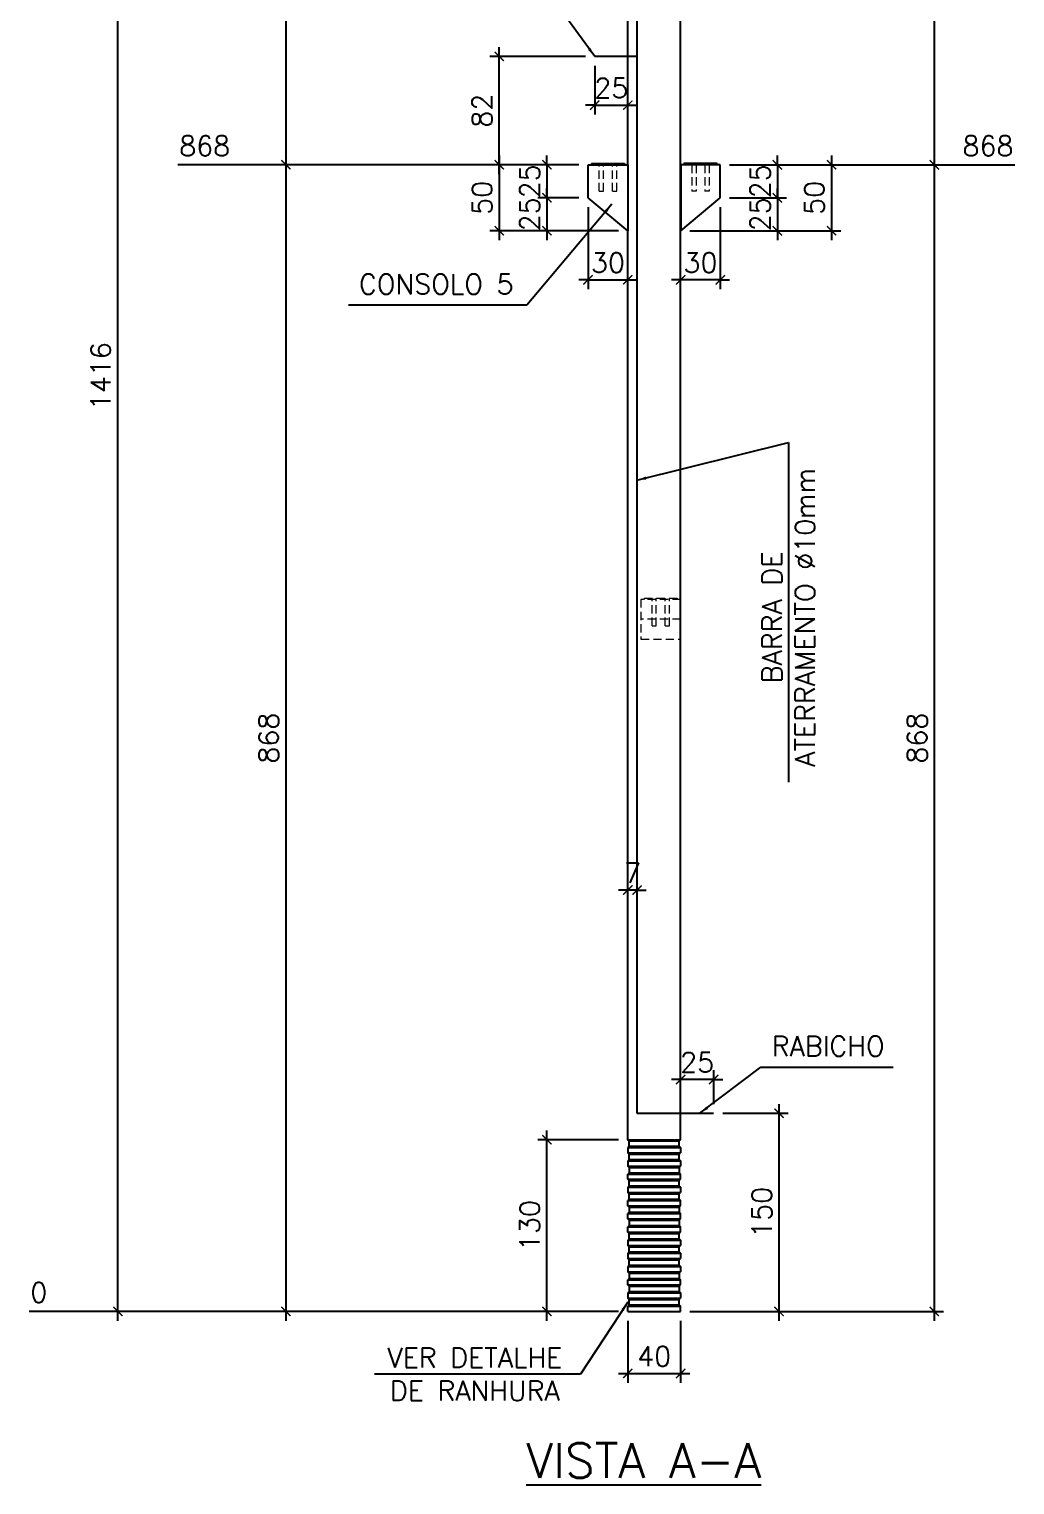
# Model space of a CAD drawing. Header units: centimetres. Extents: x 1658 to 19651, y 8082 to 11444.
# Drawn here: x 2498 to 3244, y 9268 to 10370 of the extents above; entities that cross this region are included whole.
import ezdxf

# ---------------------------------------------------------------- set-up
doc = ezdxf.new("R2010")
doc.units = ezdxf.units.CM
doc.header["$LTSCALE"] = 50
doc.header["$MEASUREMENT"] = 0
doc.header["$PDMODE"] = 67
doc.linetypes.add('DASHED', pattern=[0.75, 0.5, -0.25])
doc.linetypes.add('HIDDEN', pattern=[0.375, 0.25, -0.125])
doc.layers.add('10 TRACEJADO', color=1, linetype='DASHED', lineweight=13)
for name, color, linetype in [('COTAS-PRECON', 1, 'Continuous'), ('LINHA-01-PRECON', 1, 'Continuous'), ('LINHA-03-PRECON', 3, 'Continuous'), ('LINHA-04-PRECON', 4, 'Continuous')]:
    doc.layers.add(name, color=color, linetype=linetype)
doc.styles.get("Standard").update_dxf_attribs({"font": 'romans.shx'})
doc.dimstyles.new('ESC75-75', dxfattribs={"dimscale": 0, "dimtxt": 15, "dimasz": 7, "dimexe": 7, "dimexo": 7, "dimgap": 5.5, "dimtad": 1, "dimdec": 1, "dimdsep": 46, "dimtxsty": 'Standard', "dimblk": 'ARCHTICK', "dimcen": 0.1, "dimdle": 7, "dimclrd": 256, "dimclre": 256, "dimclrt": 2, "dimadec": 0, "dimazin": 0, "dimtfac": 1, "dimtdec": 1, "dimtix": 1, "dimtmove": 2, "dimatfit": 3, "dimfxl": 1, "dimarcsym": 0})

# ---------------------------------------------------------------- blocks, each defined once
blk = doc.blocks.new('_ArchTick')
at = {"color": 0, "linetype": 'ByBlock', "const_width": 0.15}
blk.add_lwpolyline([(-0.5, -0.5), (0.5, 0.5)], dxfattribs=at)
blk = doc.blocks.new('*D36')
at = {"layer": 'COTAS-PRECON', "lineweight": -2, "transparency": 16777216}
for p, q in [((2889.5, 9392.4), (2889.5, 9536.4)), ((2943.7, 9529.4), (2882.5, 9529.4)), ((2943.7, 9399.4), (2882.5, 9399.4))]:
    blk.add_line(p, q, dxfattribs=at)
at = {"layer": 'Defpoints', "color": 0, "transparency": 16777216}
for p in [(2889.5, 9529.4), (2950.7, 9529.4), (2950.7, 9399.4)]:
    blk.add_point(p, dxfattribs=at)
at = {"layer": 'COTAS-PRECON', "lineweight": -2, "transparency": 16777216, "xscale": 7, "yscale": 7, "zscale": 7}
for p, rotation in [((2889.5, 9529.4), 90), ((2889.5, 9399.4), 270)]:
    blk.add_blockref('_ArchTick', p, dxfattribs=dict(at, rotation=rotation))
at = {"layer": 'COTAS-PRECON', "color": 2, "transparency": 16777216, "insert": (2876.5, 9464.4), "char_height": 15, "attachment_point": 5, "rotation": 90}
blk.add_mtext('130', dxfattribs=at)
blk = doc.blocks.new('*D37')
at = {"layer": 'COTAS-PRECON', "lineweight": -2, "transparency": 16777216}
for p, q in [((2950.7, 9392.4), (2950.7, 9345.4)), ((2990.7, 9392.4), (2990.7, 9345.4)), ((2943.7, 9352.4), (2997.7, 9352.4))]:
    blk.add_line(p, q, dxfattribs=at)
at = {"layer": 'Defpoints', "color": 0, "transparency": 16777216}
for p in [(2950.7, 9399.4, 0), (2990.7, 9399.4, 0), (2990.7, 9352.4)]:
    blk.add_point(p, dxfattribs=at)
at = {"layer": 'COTAS-PRECON', "lineweight": -2, "transparency": 16777216, "xscale": 7, "yscale": 7, "zscale": 7, "rotation": 180}
blk.add_blockref('_ArchTick', (2950.7, 9352.4), dxfattribs=at)
at = {"layer": 'COTAS-PRECON', "lineweight": -2, "transparency": 16777216, "xscale": 7, "yscale": 7, "zscale": 7}
blk.add_blockref('_ArchTick', (2990.7, 9352.4), dxfattribs=at)
at = {"layer": 'COTAS-PRECON', "color": 2, "transparency": 16777216, "insert": (2970.7, 9365.4), "char_height": 15, "attachment_point": 5}
blk.add_mtext('40', dxfattribs=at)
blk = doc.blocks.new('*D56')
at = {"layer": 'Defpoints', "color": 0, "transparency": 16777216}
for p in [(2917.2, 10730.4), (2691.9, 10267.4), (2920.6, 10267.4)]:
    blk.add_point(p, dxfattribs=at)
at = {"layer": 'LINHA-01-PRECON', "lineweight": -2, "transparency": 16777216}
for p, q in [((2691.9, 10737.4), (2691.9, 10260.4)), ((2910.2, 10730.4), (2684.9, 10730.4)), ((2913.6, 10267.4), (2684.9, 10267.4))]:
    blk.add_line(p, q, dxfattribs=at)
at = {"layer": 'LINHA-01-PRECON', "lineweight": -2, "transparency": 16777216, "xscale": 7, "yscale": 7, "zscale": 7}
for p, rotation in [((2691.9, 10730.4), 90), ((2691.9, 10267.4), 270)]:
    blk.add_blockref('_ArchTick', p, dxfattribs=dict(at, rotation=rotation))
at = {"layer": 'LINHA-01-PRECON', "color": 2, "transparency": 16777216, "insert": (2678.9, 10498.9), "char_height": 15, "attachment_point": 5, "rotation": 90}
blk.add_mtext('463', dxfattribs=at)
blk = doc.blocks.new('*D57')
at = {"layer": 'Defpoints', "color": 0, "transparency": 16777216}
for p in [(2920.6, 10267.4), (2691.9, 9399.4), (2950.7, 9399.4)]:
    blk.add_point(p, dxfattribs=at)
at = {"layer": 'LINHA-01-PRECON', "lineweight": -2, "transparency": 16777216}
for p, q in [((2691.9, 10274.4), (2691.9, 9392.4)), ((2913.6, 10267.4), (2684.9, 10267.4)), ((2943.7, 9399.4), (2684.9, 9399.4))]:
    blk.add_line(p, q, dxfattribs=at)
at = {"layer": 'LINHA-01-PRECON', "lineweight": -2, "transparency": 16777216, "xscale": 7, "yscale": 7, "zscale": 7}
for p, rotation in [((2691.9, 10267.4), 90), ((2691.9, 9399.4), 270)]:
    blk.add_blockref('_ArchTick', p, dxfattribs=dict(at, rotation=rotation))
at = {"layer": 'LINHA-01-PRECON', "color": 2, "transparency": 16777216, "insert": (2678.9, 9833.4), "char_height": 15, "attachment_point": 5, "rotation": 90}
blk.add_mtext('868', dxfattribs=at)
blk = doc.blocks.new('*D63')
at = {"layer": 'Defpoints', "color": 0, "transparency": 16777216}
for p in [(2920.6, 10267.4), (2889.5, 10242.4), (2920.6, 10242.4)]:
    blk.add_point(p, dxfattribs=at)
at = {"layer": 'LINHA-01-PRECON', "lineweight": -2, "transparency": 16777216}
for p, q in [((2889.5, 10267.4), (2889.5, 10274.4)), ((2913.6, 10267.4), (2882.5, 10267.4)), ((2889.5, 10267.4), (2889.5, 10242.4)), ((2913.6, 10242.4), (2882.5, 10242.4)), ((2889.5, 10242.4), (2889.5, 10235.4))]:
    blk.add_line(p, q, dxfattribs=at)
at = {"layer": 'LINHA-01-PRECON', "lineweight": -2, "transparency": 16777216, "xscale": 7, "yscale": 7, "zscale": 7}
for p, rotation in [((2889.5, 10267.4), 270), ((2889.5, 10242.4), 90)]:
    blk.add_blockref('_ArchTick', p, dxfattribs=dict(at, rotation=rotation))
at = {"layer": 'LINHA-01-PRECON', "color": 2, "transparency": 16777216, "insert": (2876.5, 10254.9), "char_height": 15, "attachment_point": 5, "rotation": 90}
blk.add_mtext('25', dxfattribs=at)
blk = doc.blocks.new('*D64')
at = {"layer": 'Defpoints', "color": 0, "transparency": 16777216}
for p in [(2920.6, 10242.4), (2889.5, 10217.4), (2950.7, 10217.4)]:
    blk.add_point(p, dxfattribs=at)
at = {"layer": 'LINHA-01-PRECON', "lineweight": -2, "transparency": 16777216}
for p, q in [((2889.5, 10242.4), (2889.5, 10249.4)), ((2913.6, 10242.4), (2882.5, 10242.4)), ((2889.5, 10242.4), (2889.5, 10217.4)), ((2943.7, 10217.4), (2882.5, 10217.4)), ((2889.5, 10217.4), (2889.5, 10210.4))]:
    blk.add_line(p, q, dxfattribs=at)
at = {"layer": 'LINHA-01-PRECON', "lineweight": -2, "transparency": 16777216, "xscale": 7, "yscale": 7, "zscale": 7}
for p, rotation in [((2889.5, 10242.4), 270), ((2889.5, 10217.4), 90)]:
    blk.add_blockref('_ArchTick', p, dxfattribs=dict(at, rotation=rotation))
at = {"layer": 'LINHA-01-PRECON', "color": 2, "transparency": 16777216, "insert": (2876.5, 10229.9), "char_height": 15, "attachment_point": 5, "rotation": 90}
blk.add_mtext('25', dxfattribs=at)
blk = doc.blocks.new('*D65')
at = {"layer": 'Defpoints', "color": 0, "transparency": 16777216}
for p in [(2920.6, 10267.4), (2853.4, 10217.4), (2950.7, 10217.4)]:
    blk.add_point(p, dxfattribs=at)
at = {"layer": 'LINHA-01-PRECON', "lineweight": -2, "transparency": 16777216}
for p, q in [((2853.4, 10274.4), (2853.4, 10210.4)), ((2913.6, 10267.4), (2846.4, 10267.4)), ((2943.7, 10217.4), (2846.4, 10217.4))]:
    blk.add_line(p, q, dxfattribs=at)
at = {"layer": 'LINHA-01-PRECON', "lineweight": -2, "transparency": 16777216, "xscale": 7, "yscale": 7, "zscale": 7}
for p, rotation in [((2853.4, 10267.4), 90), ((2853.4, 10217.4), 270)]:
    blk.add_blockref('_ArchTick', p, dxfattribs=dict(at, rotation=rotation))
at = {"layer": 'LINHA-01-PRECON', "color": 2, "transparency": 16777216, "insert": (2840.4, 10242.4), "char_height": 15, "attachment_point": 5, "rotation": 90}
blk.add_mtext('50', dxfattribs=at)
blk = doc.blocks.new('*D66')
at = {"layer": 'Defpoints', "color": 0, "transparency": 16777216}
for p in [(2920.6, 10242.4), (2950.7, 10180.3), (2950.7, 10180.3)]:
    blk.add_point(p, dxfattribs=at)
at = {"layer": 'LINHA-01-PRECON', "lineweight": -2, "transparency": 16777216}
for p, q in [((2920.6, 10235.4), (2920.6, 10173.3)), ((2920.6, 10180.3), (2913.6, 10180.3)), ((2920.6, 10180.3), (2950.7, 10180.3)), ((2950.7, 10180.3), (2957.7, 10180.3))]:
    blk.add_line(p, q, dxfattribs=at)
at = {"layer": 'LINHA-01-PRECON', "lineweight": -2, "transparency": 16777216, "xscale": 7, "yscale": 7, "zscale": 7}
blk.add_blockref('_ArchTick', (2920.6, 10180.3), dxfattribs=at)
at = {"layer": 'LINHA-01-PRECON', "lineweight": -2, "transparency": 16777216, "xscale": 7, "yscale": 7, "zscale": 7, "rotation": 180}
blk.add_blockref('_ArchTick', (2950.7, 10180.3), dxfattribs=at)
at = {"layer": 'LINHA-01-PRECON', "color": 2, "transparency": 16777216, "insert": (2935.7, 10193.3), "char_height": 15, "attachment_point": 5}
blk.add_mtext('30', dxfattribs=at)
blk = doc.blocks.new('*D68')
at = {"layer": 'COTAS-PRECON', "lineweight": -2, "transparency": 16777216}
blk.add_line((2684.9, 10786.4), (2610.1, 10786.4), dxfattribs=at)
at = {"layer": 'Defpoints', "color": 0, "transparency": 16777216}
for p in [(2610.1, 10786.4), (2691.9, 10786.4), (2970.7, 9399.4)]:
    blk.add_point(p, dxfattribs=at)
at = {"layer": 'COTAS-PRECON', "color": 2, "transparency": 16777216, "insert": (2630.5, 10800.7), "char_height": 15, "attachment_point": 5}
blk.add_mtext('1387', dxfattribs=at)
blk = doc.blocks.new('*D69')
at = {"layer": 'COTAS-PRECON', "lineweight": -2, "transparency": 16777216}
blk.add_line((2684.9, 10730.4), (2610.1, 10730.4), dxfattribs=at)
at = {"layer": 'Defpoints', "color": 0, "transparency": 16777216}
for p in [(2610.1, 10730.4), (2691.9, 10730.4), (2970.7, 9399.4)]:
    blk.add_point(p, dxfattribs=at)
at = {"layer": 'COTAS-PRECON', "color": 2, "transparency": 16777216, "insert": (2630.5, 10744.7), "char_height": 15, "attachment_point": 5}
blk.add_mtext('1331', dxfattribs=at)
blk = doc.blocks.new('*D70')
at = {"layer": 'COTAS-PRECON', "lineweight": -2, "transparency": 16777216}
blk.add_line((2684.9, 10267.4), (2610.1, 10267.4), dxfattribs=at)
at = {"layer": 'Defpoints', "color": 0, "transparency": 16777216}
for p in [(2610.1, 10267.4), (2691.9, 10267.4), (2970.7, 9399.4)]:
    blk.add_point(p, dxfattribs=at)
at = {"layer": 'COTAS-PRECON', "color": 2, "transparency": 16777216, "insert": (2630.5, 10281.7), "char_height": 15, "attachment_point": 5}
blk.add_mtext('868', dxfattribs=at)
blk = doc.blocks.new('*D71')
at = {"layer": 'Defpoints', "color": 0, "transparency": 16777216}
for p in [(2564.8, 10815.4), (2950.7, 10815.4), (2950.7, 9399.4)]:
    blk.add_point(p, dxfattribs=at)
at = {"layer": 'LINHA-01-PRECON', "lineweight": -2, "transparency": 16777216}
for p, q in [((2564.8, 9392.4), (2564.8, 10822.4)), ((2943.7, 10815.4), (2557.8, 10815.4)), ((2943.7, 9399.4), (2557.8, 9399.4))]:
    blk.add_line(p, q, dxfattribs=at)
at = {"layer": 'LINHA-01-PRECON', "lineweight": -2, "transparency": 16777216, "xscale": 7, "yscale": 7, "zscale": 7}
for p, rotation in [((2564.8, 10815.4), 90), ((2564.8, 9399.4), 270)]:
    blk.add_blockref('_ArchTick', p, dxfattribs=dict(at, rotation=rotation))
at = {"layer": 'LINHA-01-PRECON', "color": 2, "transparency": 16777216, "insert": (2551.8, 10107.4), "char_height": 15, "attachment_point": 5, "rotation": 90}
blk.add_mtext('1416', dxfattribs=at)
blk = doc.blocks.new('*D72')
at = {"layer": 'COTAS-PRECON', "lineweight": -2, "transparency": 16777216}
blk.add_line((2557.8, 10815.4), (2497.6, 10815.4), dxfattribs=at)
at = {"layer": 'Defpoints', "color": 0, "transparency": 16777216}
for p in [(2497.6, 10815.4), (2564.8, 10815.4), (2990.7, 9399.4)]:
    blk.add_point(p, dxfattribs=at)
at = {"layer": 'COTAS-PRECON', "color": 2, "transparency": 16777216, "insert": (2521.9, 10829.7), "char_height": 15, "attachment_point": 5}
blk.add_mtext('1416', dxfattribs=at)
blk = doc.blocks.new('*D73')
at = {"layer": 'COTAS-PRECON', "lineweight": -2, "transparency": 16777216}
blk.add_line((2557.8, 9399.4), (2497.6, 9399.4), dxfattribs=at)
at = {"layer": 'Defpoints', "color": 0, "transparency": 16777216}
for p in [(2497.6, 9399.4), (2564.8, 9399.4), (2990.7, 9399.4)]:
    blk.add_point(p, dxfattribs=at)
at = {"layer": 'COTAS-PRECON', "color": 2, "transparency": 16777216, "insert": (2504.9, 9413.7), "char_height": 15, "attachment_point": 5}
blk.add_mtext('0', dxfattribs=at)
blk = doc.blocks.new('*D74')
at = {"layer": 'Defpoints', "color": 0, "transparency": 16777216}
for p in [(2990.7, 10815.4), (3020.7, 10267.4), (3182.7, 10267.4)]:
    blk.add_point(p, dxfattribs=at)
at = {"layer": 'LINHA-01-PRECON', "lineweight": -2, "transparency": 16777216}
for p, q in [((3182.7, 10822.4), (3182.7, 10260.4)), ((2997.7, 10815.4), (3189.7, 10815.4)), ((3027.7, 10267.4), (3189.7, 10267.4))]:
    blk.add_line(p, q, dxfattribs=at)
at = {"layer": 'LINHA-01-PRECON', "lineweight": -2, "transparency": 16777216, "xscale": 7, "yscale": 7, "zscale": 7}
for p, rotation in [((3182.7, 10815.4), 90), ((3182.7, 10267.4), 270)]:
    blk.add_blockref('_ArchTick', p, dxfattribs=dict(at, rotation=rotation))
at = {"layer": 'LINHA-01-PRECON', "color": 2, "transparency": 16777216, "insert": (3169.7, 10541.4), "char_height": 15, "attachment_point": 5, "rotation": 90}
blk.add_mtext('548', dxfattribs=at)
blk = doc.blocks.new('*D75')
at = {"layer": 'Defpoints', "color": 0, "transparency": 16777216}
for p in [(3020.7, 10267.4), (2990.7, 9399.4), (3182.7, 9399.4)]:
    blk.add_point(p, dxfattribs=at)
at = {"layer": 'LINHA-01-PRECON', "lineweight": -2, "transparency": 16777216}
for p, q in [((3182.7, 10274.4), (3182.7, 9392.4)), ((3027.7, 10267.4), (3189.7, 10267.4)), ((2997.7, 9399.4), (3189.7, 9399.4))]:
    blk.add_line(p, q, dxfattribs=at)
at = {"layer": 'LINHA-01-PRECON', "lineweight": -2, "transparency": 16777216, "xscale": 7, "yscale": 7, "zscale": 7}
for p, rotation in [((3182.7, 10267.4), 90), ((3182.7, 9399.4), 270)]:
    blk.add_blockref('_ArchTick', p, dxfattribs=dict(at, rotation=rotation))
at = {"layer": 'LINHA-01-PRECON', "color": 2, "transparency": 16777216, "insert": (3169.7, 9833.4), "char_height": 15, "attachment_point": 5, "rotation": 90}
blk.add_mtext('868', dxfattribs=at)
blk = doc.blocks.new('*D76')
at = {"layer": 'Defpoints', "color": 0, "transparency": 16777216}
for p in [(3020.7, 10267.4), (3020.7, 10242.4), (3063.9, 10242.4)]:
    blk.add_point(p, dxfattribs=at)
at = {"layer": 'LINHA-01-PRECON', "lineweight": -2, "transparency": 16777216}
for p, q in [((3063.9, 10267.4), (3063.9, 10274.4)), ((3027.7, 10267.4), (3070.9, 10267.4)), ((3063.9, 10267.4), (3063.9, 10242.4)), ((3027.7, 10242.4), (3070.9, 10242.4)), ((3063.9, 10242.4), (3063.9, 10235.4))]:
    blk.add_line(p, q, dxfattribs=at)
at = {"layer": 'LINHA-01-PRECON', "lineweight": -2, "transparency": 16777216, "xscale": 7, "yscale": 7, "zscale": 7}
for p, rotation in [((3063.9, 10267.4), 270), ((3063.9, 10242.4), 90)]:
    blk.add_blockref('_ArchTick', p, dxfattribs=dict(at, rotation=rotation))
at = {"layer": 'LINHA-01-PRECON', "color": 2, "transparency": 16777216, "insert": (3050.9, 10254.9), "char_height": 15, "attachment_point": 5, "rotation": 90}
blk.add_mtext('25', dxfattribs=at)
blk = doc.blocks.new('*D77')
at = {"layer": 'Defpoints', "color": 0, "transparency": 16777216}
for p in [(3020.7, 10242.4), (2990.6, 10217.4), (3063.9, 10217.4)]:
    blk.add_point(p, dxfattribs=at)
at = {"layer": 'LINHA-01-PRECON', "lineweight": -2, "transparency": 16777216}
for p, q in [((3063.9, 10242.4), (3063.9, 10249.4)), ((3027.7, 10242.4), (3070.9, 10242.4)), ((3063.9, 10242.4), (3063.9, 10217.4)), ((2997.6, 10217.4), (3070.9, 10217.4)), ((3063.9, 10217.4), (3063.9, 10210.4))]:
    blk.add_line(p, q, dxfattribs=at)
at = {"layer": 'LINHA-01-PRECON', "lineweight": -2, "transparency": 16777216, "xscale": 7, "yscale": 7, "zscale": 7}
for p, rotation in [((3063.9, 10242.4), 270), ((3063.9, 10217.4), 90)]:
    blk.add_blockref('_ArchTick', p, dxfattribs=dict(at, rotation=rotation))
at = {"layer": 'LINHA-01-PRECON', "color": 2, "transparency": 16777216, "insert": (3050.9, 10229.9), "char_height": 15, "attachment_point": 5, "rotation": 90}
blk.add_mtext('25', dxfattribs=at)
blk = doc.blocks.new('*D78')
at = {"layer": 'Defpoints', "color": 0, "transparency": 16777216}
for p in [(3020.7, 10267.4), (2990.6, 10217.4), (3104.9, 10217.4)]:
    blk.add_point(p, dxfattribs=at)
at = {"layer": 'LINHA-01-PRECON', "lineweight": -2, "transparency": 16777216}
for p, q in [((3104.9, 10274.4), (3104.9, 10210.4)), ((3027.7, 10267.4), (3111.9, 10267.4)), ((2997.6, 10217.4), (3111.9, 10217.4))]:
    blk.add_line(p, q, dxfattribs=at)
at = {"layer": 'LINHA-01-PRECON', "lineweight": -2, "transparency": 16777216, "xscale": 7, "yscale": 7, "zscale": 7}
for p, rotation in [((3104.9, 10267.4), 90), ((3104.9, 10217.4), 270)]:
    blk.add_blockref('_ArchTick', p, dxfattribs=dict(at, rotation=rotation))
at = {"layer": 'LINHA-01-PRECON', "color": 2, "transparency": 16777216, "insert": (3091.9, 10242.4), "char_height": 15, "attachment_point": 5, "rotation": 90}
blk.add_mtext('50', dxfattribs=at)
blk = doc.blocks.new('*D79')
at = {"layer": 'Defpoints', "color": 0, "transparency": 16777216}
for p in [(3020.7, 10242.4), (2990.7, 10180.3), (2990.7, 10180.3)]:
    blk.add_point(p, dxfattribs=at)
at = {"layer": 'LINHA-01-PRECON', "lineweight": -2, "transparency": 16777216}
for p, q in [((3020.7, 10235.4), (3020.7, 10173.3)), ((2990.7, 10180.3), (2983.7, 10180.3)), ((3020.7, 10180.3), (2990.7, 10180.3)), ((3020.7, 10180.3), (3027.7, 10180.3))]:
    blk.add_line(p, q, dxfattribs=at)
at = {"layer": 'LINHA-01-PRECON', "lineweight": -2, "transparency": 16777216, "xscale": 7, "yscale": 7, "zscale": 7}
blk.add_blockref('_ArchTick', (2990.7, 10180.3), dxfattribs=at)
at = {"layer": 'LINHA-01-PRECON', "lineweight": -2, "transparency": 16777216, "xscale": 7, "yscale": 7, "zscale": 7, "rotation": 180}
blk.add_blockref('_ArchTick', (3020.7, 10180.3), dxfattribs=at)
at = {"layer": 'LINHA-01-PRECON', "color": 2, "transparency": 16777216, "insert": (3005.7, 10193.3), "char_height": 15, "attachment_point": 5}
blk.add_mtext('30', dxfattribs=at)
blk = doc.blocks.new('*D80')
at = {"layer": 'COTAS-PRECON', "lineweight": -2, "transparency": 16777216}
blk.add_line((3189.7, 10267.4), (3243.7, 10267.4), dxfattribs=at)
at = {"layer": 'Defpoints', "color": 0, "transparency": 16777216}
for p in [(3182.7, 10267.4), (3243.7, 10267.4), (2970.7, 9399.4)]:
    blk.add_point(p, dxfattribs=at)
at = {"layer": 'COTAS-PRECON', "color": 2, "transparency": 16777216, "insert": (3223.3, 10281.7), "char_height": 15, "attachment_point": 5}
blk.add_mtext('868', dxfattribs=at)
blk = doc.blocks.new('*D85')
at = {"layer": 'COTAS-PRECON', "lineweight": -2, "transparency": 16777216}
for p, q in [((3065.2, 9392.4), (3065.2, 9556.4)), ((3022.7, 9549.4), (3072.2, 9549.4)), ((2997.7, 9399.4), (3072.2, 9399.4))]:
    blk.add_line(p, q, dxfattribs=at)
at = {"layer": 'Defpoints', "color": 0, "transparency": 16777216}
for p in [(3015.7, 9549.4), (3065.2, 9549.4), (2990.7, 9399.4)]:
    blk.add_point(p, dxfattribs=at)
at = {"layer": 'COTAS-PRECON', "lineweight": -2, "transparency": 16777216, "xscale": 7, "yscale": 7, "zscale": 7}
for p, rotation in [((3065.2, 9549.4), 90), ((3065.2, 9399.4), 270)]:
    blk.add_blockref('_ArchTick', p, dxfattribs=dict(at, rotation=rotation))
at = {"layer": 'COTAS-PRECON', "color": 2, "transparency": 16777216, "insert": (3052.2, 9474.4), "char_height": 15, "attachment_point": 5, "rotation": 90}
blk.add_mtext('150', dxfattribs=at)
blk = doc.blocks.new('*D86')
at = {"layer": 'COTAS-PRECON', "lineweight": -2, "transparency": 16777216}
for p, q in [((3015.7, 9556.4), (3015.7, 9582)), ((2990.7, 9575), (2983.7, 9575)), ((3015.7, 9575), (2990.7, 9575)), ((3015.7, 9575), (3022.7, 9575))]:
    blk.add_line(p, q, dxfattribs=at)
at = {"layer": 'Defpoints', "color": 0, "transparency": 16777216}
for p in [(2990.7, 9575), (2990.7, 9575), (3015.7, 9549.4)]:
    blk.add_point(p, dxfattribs=at)
at = {"layer": 'COTAS-PRECON', "lineweight": -2, "transparency": 16777216, "xscale": 7, "yscale": 7, "zscale": 7}
blk.add_blockref('_ArchTick', (2990.7, 9575), dxfattribs=at)
at = {"layer": 'COTAS-PRECON', "lineweight": -2, "transparency": 16777216, "xscale": 7, "yscale": 7, "zscale": 7, "rotation": 180}
blk.add_blockref('_ArchTick', (3015.7, 9575), dxfattribs=at)
at = {"layer": 'COTAS-PRECON', "color": 2, "transparency": 16777216, "insert": (3003.2, 9588), "char_height": 15, "attachment_point": 5}
blk.add_mtext('25', dxfattribs=at)
blk = doc.blocks.new('*D88')
at = {"layer": 'Defpoints', "color": 0, "transparency": 16777216}
for p in [(2950.7, 9718.4), (2950.7, 9718.4), (2957.7, 9718.4)]:
    blk.add_point(p, dxfattribs=at)
at = {"layer": 'LINHA-01-PRECON', "lineweight": -2, "transparency": 16777216}
for p, q in [((2950.7, 9718.4), (2943.7, 9718.4)), ((2957.7, 9718.4), (2950.7, 9718.4)), ((2957.7, 9718.4), (2964.7, 9718.4))]:
    blk.add_line(p, q, dxfattribs=at)
at = {"layer": 'LINHA-01-PRECON', "lineweight": -2, "transparency": 16777216, "xscale": 7, "yscale": 7, "zscale": 7}
blk.add_blockref('_ArchTick', (2950.7, 9718.4), dxfattribs=at)
at = {"layer": 'LINHA-01-PRECON', "lineweight": -2, "transparency": 16777216, "xscale": 7, "yscale": 7, "zscale": 7, "rotation": 180}
blk.add_blockref('_ArchTick', (2957.7, 9718.4), dxfattribs=at)
at = {"layer": 'LINHA-01-PRECON', "color": 2, "transparency": 16777216, "insert": (2954.2, 9731.4), "char_height": 15, "attachment_point": 5}
blk.add_mtext('7', dxfattribs=at)
blk = doc.blocks.new('*D405')
at = {"layer": 'Defpoints', "color": 0, "transparency": 16777216}
for p in [(2853.4, 10349.4), (2925.7, 10349.4), (2920.6, 10267.4)]:
    blk.add_point(p, dxfattribs=at)
at = {"layer": 'LINHA-01-PRECON', "lineweight": -2, "transparency": 16777216}
for p, q in [((2918.7, 10349.4), (2846.4, 10349.4)), ((2853.4, 10260.4), (2853.4, 10356.4)), ((2913.6, 10267.4), (2846.4, 10267.4))]:
    blk.add_line(p, q, dxfattribs=at)
at = {"layer": 'LINHA-01-PRECON', "lineweight": -2, "transparency": 16777216, "xscale": 7, "yscale": 7, "zscale": 7}
for p, rotation in [((2853.4, 10349.4), 90), ((2853.4, 10267.4), 270)]:
    blk.add_blockref('_ArchTick', p, dxfattribs=dict(at, rotation=rotation))
at = {"layer": 'LINHA-01-PRECON', "color": 2, "transparency": 16777216, "insert": (2840.4, 10308.4), "char_height": 15, "attachment_point": 5, "rotation": 90}
blk.add_mtext('82', dxfattribs=at)
blk = doc.blocks.new('*D407')
at = {"layer": 'Defpoints', "color": 0, "transparency": 16777216}
for p in [(2925.7, 10349.4), (2950.7, 10312.5), (2950.7, 10312.5)]:
    blk.add_point(p, dxfattribs=at)
at = {"layer": 'LINHA-01-PRECON', "lineweight": -2, "transparency": 16777216}
for p, q in [((2925.7, 10342.4), (2925.7, 10305.5)), ((2925.7, 10312.5), (2918.7, 10312.5)), ((2925.7, 10312.5), (2950.7, 10312.5)), ((2950.7, 10312.5), (2957.7, 10312.5))]:
    blk.add_line(p, q, dxfattribs=at)
at = {"layer": 'LINHA-01-PRECON', "lineweight": -2, "transparency": 16777216, "xscale": 7, "yscale": 7, "zscale": 7}
blk.add_blockref('_ArchTick', (2925.7, 10312.5), dxfattribs=at)
at = {"layer": 'LINHA-01-PRECON', "lineweight": -2, "transparency": 16777216, "xscale": 7, "yscale": 7, "zscale": 7, "rotation": 180}
blk.add_blockref('_ArchTick', (2950.7, 10312.5), dxfattribs=at)
at = {"layer": 'LINHA-01-PRECON', "color": 2, "transparency": 16777216, "insert": (2938.2, 10325.5), "char_height": 15, "attachment_point": 5}
blk.add_mtext('25', dxfattribs=at)

msp = doc.modelspace()

# ---------------------------------------------------------------- linework, layer by layer
at = {"layer": '10 TRACEJADO', "linetype": 'HIDDEN', "ltscale": 0.5, "extrusion": (0, 1, 0)}
for p, q in [((2929.13, 10267.41), (2929.13, 10268.41)), ((2929.13, 10247.41), (2929.13, 10267.41)), ((2932.33, 10267.41), (2932.33, 10268.41)), ((2932.33, 10247.41), (2932.33, 10267.41)), ((2939.13, 10267.41), (2939.13, 10268.41)), ((2939.13, 10247.41), (2939.13, 10267.41)), ((2942.33, 10267.41), (2942.33, 10268.41)), ((2942.33, 10247.41), (2942.33, 10267.41)), ((2999.13, 10268.41), (2999.13, 10267.41)), ((2999.13, 10267.41), (2999.13, 10247.41)), ((3002.33, 10268.41), (3002.33, 10267.41)), ((3002.33, 10267.41), (3002.33, 10247.41)), ((3009.13, 10268.41), (3009.13, 10267.41)), ((3009.13, 10267.41), (3009.13, 10247.41)), ((3012.33, 10268.41), (3012.33, 10267.41)), ((3012.33, 10267.41), (3012.33, 10247.41)), ((2929.13, 10247.41), (2932.33, 10247.41)), ((2939.13, 10247.41), (2942.33, 10247.41)), ((3002.33, 10247.41), (2999.13, 10247.41)), ((3012.33, 10247.41), (3009.13, 10247.41)), ((2990.67, 9938.41), (2960.67, 9938.41)), ((2960.67, 9938.41), (2960.67, 9908.41)), ((2963.17, 9939.41), (2963.17, 9938.41)), ((2963.17, 9939.41), (2988.17, 9939.41)), ((2969.07, 9938.41), (2969.07, 9939.41)), ((2969.07, 9918.41), (2969.07, 9938.41)), ((2972.27, 9938.41), (2972.27, 9939.41)), ((2972.27, 9918.41), (2972.27, 9938.41)), ((2979.07, 9938.41), (2979.07, 9939.41)), ((2979.07, 9918.41), (2979.07, 9938.41)), ((2982.27, 9938.41), (2982.27, 9939.41)), ((2982.27, 9918.41), (2982.27, 9938.41)), ((2988.17, 9939.41), (2988.17, 9938.41)), ((2990.67, 9923.41), (2960.67, 9923.41)), ((2969.07, 9918.41), (2970.67, 9918.41)), ((2970.67, 9918.41), (2972.27, 9918.41)), ((2979.07, 9918.41), (2980.67, 9918.41)), ((2980.67, 9918.41), (2982.27, 9918.41)), ((2960.67, 9908.41), (2990.67, 9908.41))]:
    msp.add_line(p, q, dxfattribs=at)
at = {"layer": 'LINHA-01-PRECON'}
for p, q in [((2950.67, 9529.41), (2990.67, 9529.41)), ((2950.67, 9523.41), (2990.67, 9523.41)), ((2951.67, 9528.41), (2989.67, 9528.41)), ((2951.67, 9524.41), (2989.67, 9524.41)), ((2950.67, 9519.41), (2990.67, 9519.41)), ((2950.67, 9513.41), (2990.67, 9513.41)), ((2951.67, 9518.41), (2989.67, 9518.41)), ((2951.67, 9514.41), (2989.67, 9514.41)), ((2950.67, 9509.41), (2990.67, 9509.41)), ((2950.67, 9503.41), (2990.67, 9503.41)), ((2950.67, 9499.41), (2990.67, 9499.41)), ((2951.67, 9508.41), (2989.67, 9508.41)), ((2951.67, 9504.41), (2989.67, 9504.41)), ((2950.67, 9493.41), (2990.67, 9493.41)), ((2950.67, 9489.41), (2990.67, 9489.41)), ((2951.67, 9498.41), (2989.67, 9498.41)), ((2951.67, 9494.41), (2989.67, 9494.41)), ((2951.67, 9488.41), (2989.67, 9488.41)), ((2950.67, 9483.41), (2990.67, 9483.41)), ((2950.67, 9479.41), (2990.67, 9479.41)), ((2951.67, 9484.41), (2989.67, 9484.41)), ((2951.67, 9478.41), (2989.67, 9478.41)), ((2950.67, 9473.41), (2990.67, 9473.41)), ((2950.67, 9469.41), (2990.67, 9469.41)), ((2951.67, 9474.41), (2989.67, 9474.41)), ((2951.67, 9468.41), (2989.67, 9468.41)), ((2950.67, 9463.41), (2990.67, 9463.41)), ((2950.67, 9459.41), (2990.67, 9459.41)), ((2950.67, 9459.41), (2990.67, 9459.41)), ((2951.67, 9464.41), (2989.67, 9464.41)), ((2951.67, 9458.41), (2989.67, 9458.41)), ((2950.67, 9453.41), (2990.67, 9453.41)), ((2950.67, 9449.41), (2990.67, 9449.41)), ((2951.67, 9454.41), (2989.67, 9454.41)), ((2951.67, 9448.41), (2989.67, 9448.41)), ((2951.67, 9444.41), (2989.67, 9444.41)), ((2950.67, 9443.41), (2990.67, 9443.41)), ((2950.67, 9439.41), (2990.67, 9439.41)), ((2950.67, 9433.41), (2990.67, 9433.41)), ((2951.67, 9438.41), (2989.67, 9438.41)), ((2951.67, 9434.41), (2989.67, 9434.41)), ((2950.67, 9429.41), (2990.67, 9429.41)), ((2950.67, 9423.41), (2990.67, 9423.41)), ((2951.67, 9428.41), (2989.67, 9428.41)), ((2951.67, 9424.41), (2989.67, 9424.41)), ((2950.67, 9419.41), (2990.67, 9419.41)), ((2950.67, 9413.41), (2990.67, 9413.41)), ((2951.67, 9418.41), (2989.67, 9418.41)), ((2951.67, 9414.41), (2989.67, 9414.41)), ((2950.67, 9409.41), (2990.67, 9409.41)), ((2950.67, 9403.41), (2990.67, 9403.41)), ((2951.67, 9408.41), (2989.67, 9408.41)), ((2951.67, 9404.41), (2989.67, 9404.41))]:
    msp.add_line(p, q, dxfattribs=at)
at = {"layer": 'LINHA-03-PRECON', "extrusion": (0, 1, 0)}
for p, q in [((2990.67, 9529.41), (2990.67, 10815.41)), ((2950.67, 10267.41), (2950.67, 10711.41)), ((2920.63, 10267.41), (2950.73, 10267.41)), ((2920.63, 10242.41), (2920.63, 10267.41)), ((2923.13, 10268.41), (2948.23, 10268.41)), ((2923.13, 10268.41), (2923.13, 10267.41)), ((2948.23, 10268.41), (2948.23, 10267.41)), ((2950.73, 10267.41), (2950.73, 10217.41)), ((3020.73, 10267.41), (2990.73, 10267.41)), ((2990.73, 10267.41), (2990.73, 10217.41)), ((3018.23, 10268.41), (2993.23, 10268.41)), ((2993.23, 10268.41), (2993.23, 10267.41)), ((3018.23, 10268.41), (3018.23, 10267.41)), ((3020.73, 10242.41), (3020.73, 10267.41)), ((2950.73, 10217.41), (2920.63, 10242.41)), ((2990.73, 10217.41), (3020.73, 10242.41)), ((2950.67, 9529.41), (2950.67, 10217.46)), ((2950.67, 9399.41), (2990.67, 9399.41))]:
    msp.add_line(p, q, dxfattribs=at)
at = {"layer": 'LINHA-03-PRECON'}
for p, q in [((2951.67, 9528.41), (2950.67, 9529.41)), ((2951.67, 9524.41), (2950.67, 9523.41)), ((2950.67, 9523.41), (2950.67, 9519.41)), ((2951.67, 9524.41), (2951.67, 9528.41)), ((2989.67, 9528.41), (2990.67, 9529.41)), ((2989.67, 9524.41), (2989.67, 9528.41)), ((2989.67, 9524.41), (2990.67, 9523.41)), ((2990.67, 9523.41), (2990.67, 9519.41)), ((2951.67, 9518.41), (2950.67, 9519.41)), ((2951.67, 9514.41), (2950.67, 9513.41)), ((2950.67, 9513.41), (2950.67, 9509.41)), ((2951.67, 9514.41), (2951.67, 9518.41)), ((2989.67, 9518.41), (2990.67, 9519.41)), ((2989.67, 9514.41), (2989.67, 9518.41)), ((2989.67, 9514.41), (2990.67, 9513.41)), ((2990.67, 9513.41), (2990.67, 9509.41)), ((2951.67, 9508.41), (2950.67, 9509.41)), ((2951.67, 9504.41), (2950.67, 9503.41)), ((2950.67, 9499.41), (2950.67, 9503.41)), ((2951.67, 9498.41), (2950.67, 9499.41)), ((2951.67, 9508.41), (2951.67, 9504.41)), ((2989.67, 9508.41), (2990.67, 9509.41)), ((2989.67, 9508.41), (2989.67, 9504.41)), ((2989.67, 9504.41), (2990.67, 9503.41)), ((2989.67, 9498.41), (2990.67, 9499.41)), ((2990.67, 9499.41), (2990.67, 9503.41)), ((2951.67, 9494.41), (2950.67, 9493.41)), ((2950.67, 9493.41), (2950.67, 9489.41)), ((2951.67, 9488.41), (2950.67, 9489.41)), ((2951.67, 9494.41), (2951.67, 9498.41)), ((2951.67, 9484.41), (2951.67, 9488.41)), ((2989.67, 9494.41), (2989.67, 9498.41)), ((2989.67, 9494.41), (2990.67, 9493.41)), ((2989.67, 9488.41), (2990.67, 9489.41)), ((2989.67, 9484.41), (2989.67, 9488.41)), ((2990.67, 9493.41), (2990.67, 9489.41)), ((2951.67, 9484.41), (2950.67, 9483.41)), ((2950.67, 9479.41), (2950.67, 9483.41)), ((2951.67, 9478.41), (2950.67, 9479.41)), ((2951.67, 9478.41), (2951.67, 9474.41)), ((2989.67, 9484.41), (2990.67, 9483.41)), ((2989.67, 9478.41), (2990.67, 9479.41)), ((2989.67, 9478.41), (2989.67, 9474.41)), ((2990.67, 9479.41), (2990.67, 9483.41)), ((2951.67, 9474.41), (2950.67, 9473.41)), ((2950.67, 9469.41), (2950.67, 9473.41)), ((2951.67, 9468.41), (2950.67, 9469.41)), ((2951.67, 9468.41), (2951.67, 9464.41)), ((2989.67, 9474.41), (2990.67, 9473.41)), ((2989.67, 9468.41), (2990.67, 9469.41)), ((2989.67, 9468.41), (2989.67, 9464.41)), ((2990.67, 9469.41), (2990.67, 9473.41)), ((2951.67, 9464.41), (2950.67, 9463.41)), ((2950.67, 9459.41), (2950.67, 9463.41)), ((2951.67, 9458.41), (2950.67, 9459.41)), ((2951.67, 9454.41), (2951.67, 9458.41)), ((2989.67, 9464.41), (2990.67, 9463.41)), ((2989.67, 9458.41), (2990.67, 9459.41)), ((2989.67, 9454.41), (2989.67, 9458.41)), ((2990.67, 9459.41), (2990.67, 9463.41)), ((2951.67, 9454.41), (2950.67, 9453.41)), ((2950.67, 9453.41), (2950.67, 9449.41)), ((2951.67, 9448.41), (2950.67, 9449.41)), ((2951.67, 9444.41), (2950.67, 9443.41)), ((2951.67, 9444.41), (2951.67, 9448.41)), ((2989.67, 9454.41), (2990.67, 9453.41)), ((2989.67, 9448.41), (2990.67, 9449.41)), ((2989.67, 9444.41), (2989.67, 9448.41)), ((2989.67, 9444.41), (2990.67, 9443.41)), ((2990.67, 9453.41), (2990.67, 9449.41)), ((2950.67, 9443.41), (2950.67, 9439.41)), ((2951.67, 9438.41), (2950.67, 9439.41)), ((2951.67, 9434.41), (2950.67, 9433.41)), ((2950.67, 9433.41), (2950.67, 9429.41)), ((2951.67, 9434.41), (2951.67, 9438.41)), ((2989.67, 9438.41), (2990.67, 9439.41)), ((2989.67, 9434.41), (2989.67, 9438.41)), ((2989.67, 9434.41), (2990.67, 9433.41)), ((2990.67, 9443.41), (2990.67, 9439.41)), ((2990.67, 9433.41), (2990.67, 9429.41)), ((2951.67, 9428.41), (2950.67, 9429.41)), ((2951.67, 9424.41), (2950.67, 9423.41)), ((2950.67, 9419.41), (2950.67, 9423.41)), ((2951.67, 9428.41), (2951.67, 9424.41)), ((2989.67, 9428.41), (2990.67, 9429.41)), ((2989.67, 9428.41), (2989.67, 9424.41)), ((2989.67, 9424.41), (2990.67, 9423.41)), ((2990.67, 9419.41), (2990.67, 9423.41)), ((2951.67, 9418.41), (2950.67, 9419.41)), ((2951.67, 9414.41), (2950.67, 9413.41)), ((2950.67, 9413.41), (2950.67, 9409.41)), ((2951.67, 9418.41), (2951.67, 9414.41)), ((2989.67, 9418.41), (2990.67, 9419.41)), ((2989.67, 9418.41), (2989.67, 9414.41)), ((2989.67, 9414.41), (2990.67, 9413.41)), ((2990.67, 9413.41), (2990.67, 9409.41)), ((2951.67, 9408.41), (2950.67, 9409.41)), ((2951.67, 9404.41), (2950.67, 9403.41)), ((2950.67, 9399.41), (2950.67, 9403.41)), ((2951.67, 9404.41), (2951.67, 9408.41)), ((2989.67, 9408.41), (2990.67, 9409.41)), ((2989.67, 9404.41), (2989.67, 9408.41)), ((2989.67, 9404.41), (2990.67, 9403.41)), ((2990.67, 9399.41), (2990.67, 9403.41))]:
    msp.add_line(p, q, dxfattribs=at)
at = {"layer": 'LINHA-04-PRECON'}
for p, q in [((2957.67, 10812.41), (2957.67, 9549.41)), ((2957.67, 10349.41), (2925.67, 10349.41)), ((2957.67, 9549.41), (3015.67, 9549.41))]:
    msp.add_line(p, q, dxfattribs=at)

# ---------------------------------------------------------------- texts
at = {"layer": 'COTAS-PRECON', "color": 2, "char_height": 15, "attachment_point": 5}
for s, insert in [('\\A1;CONSOLO 5', (2805.77, 10177.01, 0.02)), ('\\A1;RABICHO', (3102.34, 9600.25)), ('\\A1;VER DETALHE\\PDE RANHURA', (2834.93, 9351.88, -0.05))]:
    msp.add_mtext(s, dxfattribs=dict(at, insert=insert))
at = {"layer": 'COTAS-PRECON', "color": 2, "insert": (3072.39, 9924.87), "char_height": 15, "attachment_point": 5, "rotation": 90}
msp.add_mtext('BARRA DE\\PATERRAMENTO %%C10mm', dxfattribs=at)
at = {"layer": 'LINHA-01-PRECON', "color": 4, "insert": (2962.79, 9286.47, -0.02), "char_height": 26.25, "attachment_point": 5}
msp.add_mtext('{\\LVISTA A-A}', dxfattribs=at)

# ---------------------------------------------------------------- dimensions: what is measured, and where the dimension line sits
at = {"layer": 'COTAS-PRECON'}
for feature_location, offset, origin, picture, middle in [((2564.81, 10815.41), (-67.21, 0), (2990.67, 9399.41), '*D72', (2521.85, 10829.69)), ((2691.9, 10786.41), (-81.79, 0), (2970.67, 9399.41), '*D68', (2630.48, 10800.69)), ((2691.9, 10730.41), (-81.79, 0), (2970.67, 9399.41), '*D69', (2630.48, 10744.69)), ((2691.9, 10267.41), (-81.79, 0), (2970.67, 9399.41), '*D70', (2630.48, 10281.69)), ((3182.71, 10267.41), (60.96, 0), (2970.67, 9399.41), '*D80', (3223.3, 10281.69)), ((2564.80713436, 9399.40558278), (-67.20691945, 0), (2990.67031392, 9399.40558278), '*D73', (2504.93768169, 9413.69375095))]:
    dim = msp.add_ordinate_dim(feature_location=feature_location, offset=offset, dtype=0, origin=origin, dimstyle='ESC75-75', override={"dimscale": 1}, dxfattribs=at)
    dim.commit()
    dim.dimension.update_dxf_attribs({"geometry": picture, "text_midpoint": middle})
for base, p1, p2, angle, picture, middle in [((2990.67, 9575.04), (3015.67, 9549.41), (2990.67, 9575.04), 180, '*D86', (3003.17, 9588.04)), ((3065.16, 9549.41), (2990.67, 9399.41), (3015.67, 9549.41), 90, '*D85', (3052.16, 9474.41)), ((2889.53, 9529.41), (2950.67, 9399.41), (2950.67, 9529.41), 90, '*D36', (2876.53, 9464.41))]:
    dim = msp.add_linear_dim(base=base, p1=p1, p2=p2, angle=angle, dimstyle='ESC75-75', override={"dimscale": 1}, dxfattribs=at)
    dim.commit()
    dim.dimension.update_dxf_attribs({"geometry": picture, "text_midpoint": middle})
dim = msp.add_linear_dim(base=(2990.67, 9352.39, -0.02), p1=(2950.67, 9399.41), p2=(2990.67, 9399.41), dimstyle='ESC75-75', override={"dimscale": 1}, dxfattribs=at)
dim.commit()
dim.dimension.update_dxf_attribs({"geometry": '*D37', "text_midpoint": (2970.67, 9365.39, -0.02)})
at = {"layer": 'LINHA-01-PRECON'}
for base, p1, p2, angle, picture, middle in [((2564.81, 10815.41), (2950.67, 9399.41), (2950.67, 10815.41), 90, '*D71', (2551.81, 10107.41)), ((3182.71, 10267.41), (2990.67, 10815.41), (3020.71, 10267.41), 90, '*D74', (3169.71, 10541.41)), ((2691.9, 10267.41), (2917.16, 10730.41), (2920.63, 10267.41), 90, '*D56', (2678.9, 10498.91)), ((2853.44, 10349.41), (2920.63, 10267.41), (2925.67, 10349.41), 90, '*D405', (2840.44, 10308.41)), ((2691.9, 9399.41), (2920.63, 10267.41), (2950.67, 9399.41), 90, '*D57', (2678.9, 9833.41)), ((2853.44, 10217.41), (2920.63, 10267.41), (2950.73, 10217.41), 90, '*D65', (2840.44, 10242.41)), ((2889.53, 10242.41), (2920.63, 10267.41), (2920.63, 10242.41), 90, '*D63', (2876.53, 10254.91)), ((3104.94, 10217.41), (3020.71, 10267.41), (2990.61, 10217.41), 90, '*D78', (3091.94, 10242.41)), ((3182.71, 9399.41), (3020.71, 10267.41), (2990.67, 9399.41), 90, '*D75', (3169.71, 9833.41)), ((3063.94, 10242.41), (3020.71, 10267.41), (3020.71, 10242.41), 90, '*D76', (3050.94, 10254.91)), ((2889.53, 10217.41), (2920.63, 10242.41), (2950.73, 10217.41), 90, '*D64', (2876.53, 10229.91)), ((3063.94, 10217.41), (3020.71, 10242.41), (2990.61, 10217.41), 90, '*D77', (3050.94, 10229.91)), ((2990.67, 10180.32), (3020.71, 10242.41), (2990.67, 10180.32), 180, '*D79', (3005.69, 10193.32)), ((2950.67, 9718.43), (2957.67, 9718.43), (2950.67, 9718.43), 180, '*D88', (2954.17, 9731.43))]:
    dim = msp.add_linear_dim(base=base, p1=p1, p2=p2, angle=angle, dimstyle='ESC75-75', override={"dimscale": 1}, dxfattribs=at)
    dim.commit()
    dim.dimension.update_dxf_attribs({"geometry": picture, "text_midpoint": middle})
for base, p1, p2, picture, middle in [((2950.67, 10312.49), (2925.67, 10349.41), (2950.67, 10312.49), '*D407', (2938.17, 10325.49)), ((2950.67, 10180.32), (2920.63, 10242.41), (2950.67, 10180.32), '*D66', (2935.65, 10193.32))]:
    dim = msp.add_linear_dim(base=base, p1=p1, p2=p2, dimstyle='ESC75-75', override={"dimscale": 1}, dxfattribs=at)
    dim.commit()
    dim.dimension.update_dxf_attribs({"geometry": picture, "text_midpoint": middle})

# ---------------------------------------------------------------- leaders
at = {"layer": 'COTAS-PRECON'}
for points in [[(2925.67, 10349.41, 1580.58), (2894.15, 10392.86, 1580.58), (2792.21, 10392.86, 1580.58)], [(2938.6, 10237.5), (2874.23, 10161.02), (2739.37, 10161.02)], [(2957.67, 10028.61), (3072.39, 10057.21), (3072.39, 9800.05)], [(3005.13, 9549.41, -0.02), (3051.41, 9584.26, -0.02), (3151.61, 9584.26, -0.02)], [(2950.67, 9406.41), (2914.93, 9351.88), (2759.11, 9351.88)]]:
    msp.add_leader(points, dimstyle='ESC75-75', override={"dimscale": 1}, dxfattribs=at)

doc.saveas('drawing.dxf')
